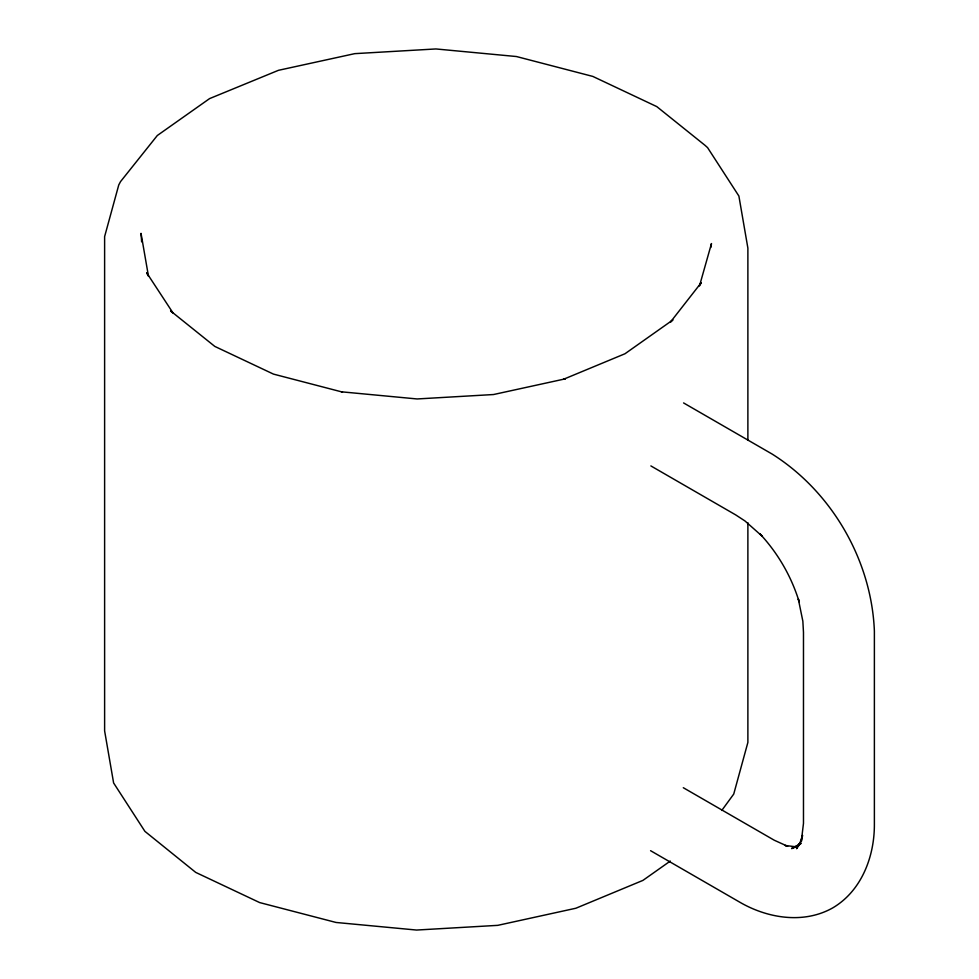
<?xml version="1.0" encoding="UTF-8"?>
<svg xmlns="http://www.w3.org/2000/svg" width="979" height="979" viewBox="0 0 979 979"><rect width="100%" height="100%" fill="white"/><g stroke="black" fill="none" stroke-linecap="round" stroke-linejoin="round"><path stroke-width="1.47" d="M710.852 247.442L711.476 243.551L699.471 285.99M700.058 284.889L701.245 282.674L670.419 322.128L672.916 319.9L624.969 353.762L563.476 379.289L565.287 378.849L493.514 394.537L417.14 398.955L341.402 391.808L342.503 392.089L273.459 374.1L214.817 346.419L170.591 310.918L172.316 312.46M721.78 810.441L733.736 794.067L747.883 742.412L747.883 522.713M800.895 843.519L796.257 847.3L800.43 842.491L796.576 848.695L800.051 842.576L802.572 835.454L801.25 841.867L803.478 823.363L803.478 632.348L802.853 621.2L798.313 599.001L799.158 601.779C791.436 576.57 777.938 553.184 759.961 533.885L761.943 536.002L744.995 520.975L735.645 514.868L650.876 465.918M800.834 843.47L791.607 848.597L798.595 845.942L792.354 847.165L796.722 847.019M670.297 861.067L642.909 880.402L575.86 908.243L497.748 925.351L416.564 930.05L336.054 922.463L259.655 902.577L195.727 872.399L144.916 831.367L113.613 782.967L104.618 730.897L104.618 236.588L118.765 184.933L120.539 181.605L157.313 135.506L209.592 98.598L278.452 70.317L354.753 53.649L435.924 48.95L516.447 56.537L592.833 76.423L656.774 106.601L704.99 145.308L707.584 147.633L738.888 196.033L747.883 248.103L747.883 440.33M796.833 846.896L785.182 845.489L787.667 846.321M787.3 846.137L774.267 840.227L683.305 787.716M683.587 402.932L772.174 454.085C831.954 491.813 871.579 560.465 874.382 631.112L874.382 824.807C874.382 856.882 861.459 890.951 832.786 907.863C803.796 924.237 767.842 918.388 740.063 902.357L650.57 850.69M173.185 313.231L146.654 272.749L148.453 276.139L141.025 233.345L141.649 241.825"/></g></svg>
